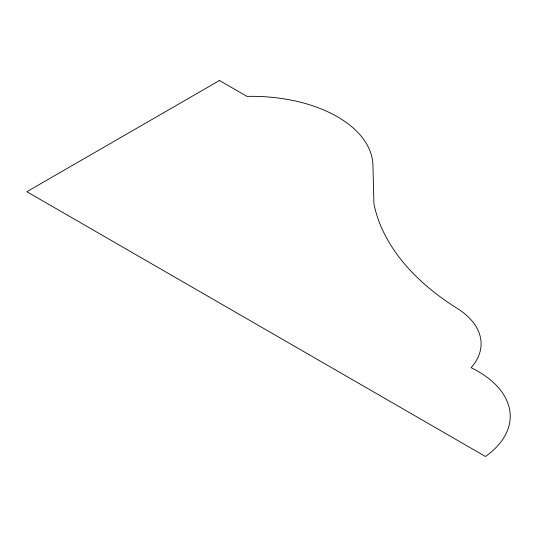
<?xml version="1.0" encoding="UTF-8"?>
<svg xmlns="http://www.w3.org/2000/svg" width="537" height="537" viewBox="0 0 537 537"><rect width="100%" height="100%" fill="white"/><g stroke="black" fill="none" stroke-linecap="round" stroke-linejoin="round"><path stroke-width="0.81" d="M219.472 80.503L26.85 191.716L485.475 456.497A110.246 63.648 0 0 0 471.097 367.677A90.619 52.317 0 0 0 456.651 308.043A323.093 186.534 0 0 1 373.947 204.033L372.933 165.195A121.094 69.911 0 0 0 246.993 96.391L219.472 80.503"/></g></svg>
